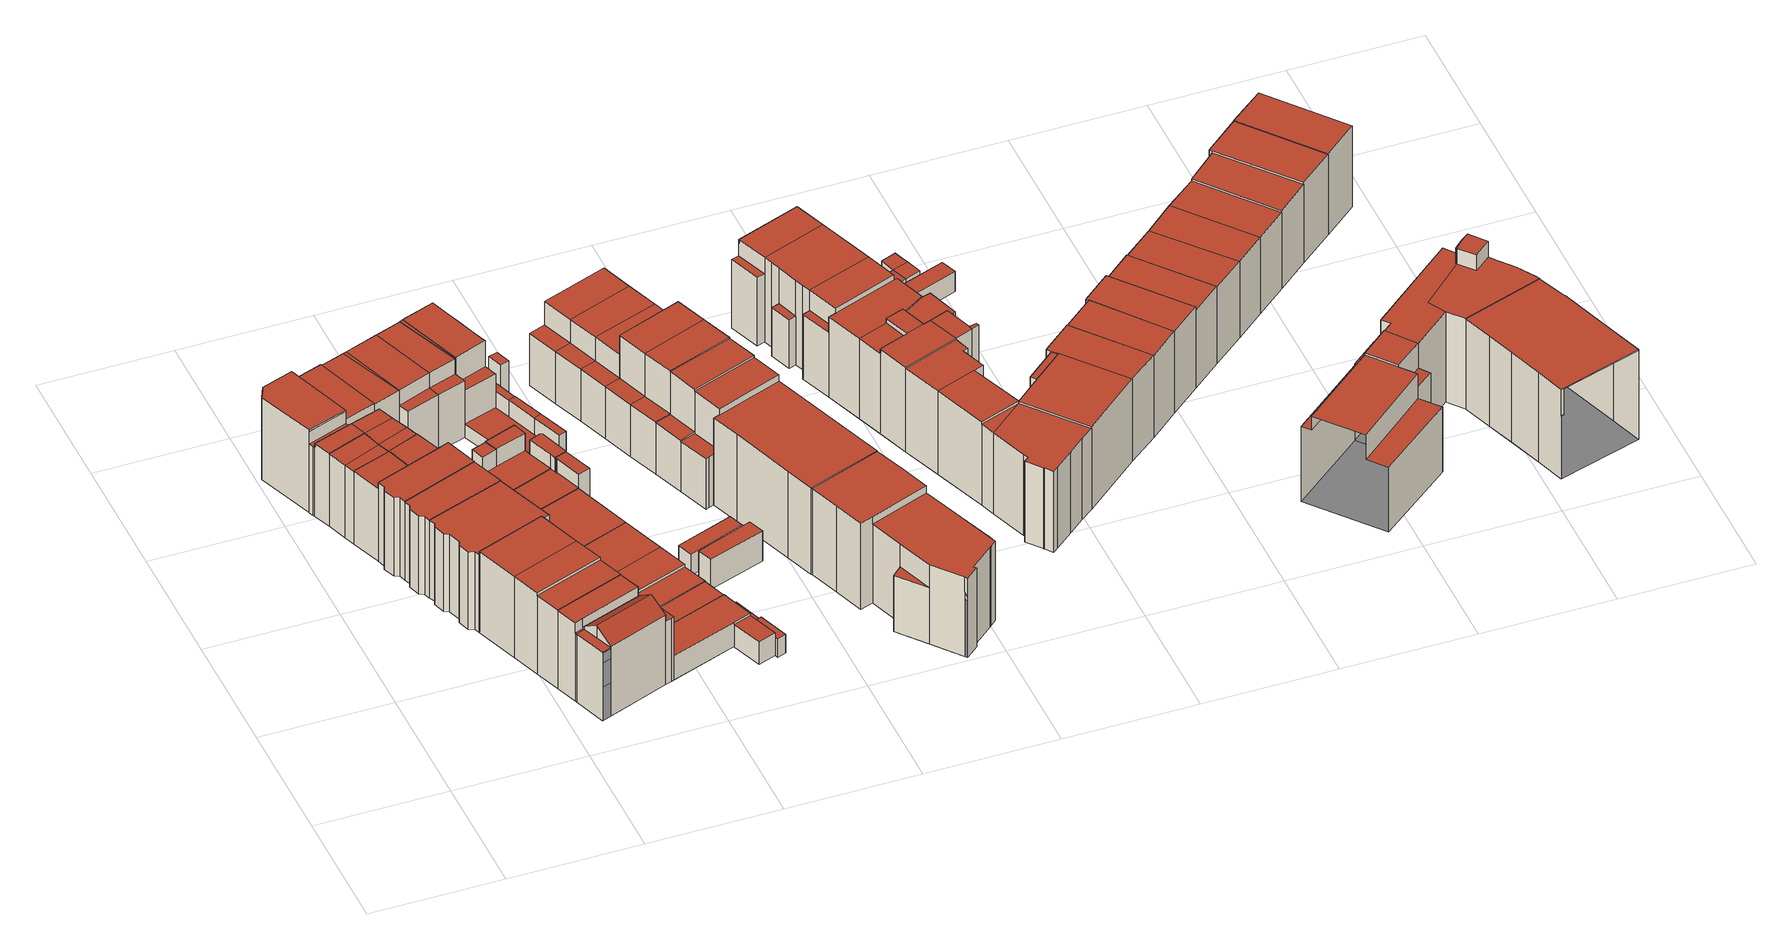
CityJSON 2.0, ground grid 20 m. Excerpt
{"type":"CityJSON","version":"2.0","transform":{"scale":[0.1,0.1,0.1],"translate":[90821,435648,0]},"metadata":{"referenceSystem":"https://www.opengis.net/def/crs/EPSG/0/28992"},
"CityObjects":{
"building1":{"type":"Building","attributes":{"TerrainHeight":0.37,"bron_tex":"UltraCAM-X 10cm juni 2008","voll_tex":"complete","bron_geo":"Lidar 15-30 punten - nov. 2008","status":"1","isWatertight":"0"},"geometry":[{"type":"MultiSurface","lod":"2","boundaries":[[[0,1,2,3,4]],[[5,6,7,8,9]],[[0,4,9,8]],[[4,3,5,9]],[[3,2,10,11]],[[2,1,12,13]],[[1,0,8,7]],[[11,10,14,15]]],"semantics":{"surfaces":[{"type":"RoofSurface"},{"type":"GroundSurface"},{"type":"WallSurface"}],"values":[0,1,2,2,2,2,2,2]}}]},
"building2":{"type":"Building","attributes":{"TerrainHeight":0.55,"bron_tex":"UltraCAM-X 10cm juni 2008","voll_tex":"complete","bron_geo":"Lidar 15-30 punten - nov. 2008","status":"1","isWatertight":"0"},"geometry":[{"type":"MultiSurface","lod":"2","boundaries":[[[13,12,16]],[[17,18,19,20]],[[21,22,18,17]],[[23,24,25,26,27]],[[28,29,7,6,30,31]],[[13,16,23,27]],[[16,12,7,32]],[[17,20,31,30]],[[20,19,28,31]],[[21,17,26,25]],[[18,22,33,34]],[[22,21,35,29]],[[27,26,30,6]],[[25,24,36,35]],[[24,23,32,36]]],"semantics":{"surfaces":[{"type":"RoofSurface"},{"type":"GroundSurface"},{"type":"WallSurface"}],"values":[0,0,0,0,1,2,2,2,2,2,2,2,2,2,2]}}]},
"building3":{"type":"Building","attributes":{"TerrainHeight":0.61,"bron_tex":"UltraCAM-X 10cm juni 2008","voll_tex":"complete","bron_geo":"Lidar 15-30 punten - nov. 2008","status":"1","isWatertight":"0"},"geometry":[{"type":"MultiSurface","lod":"2","boundaries":[[[37,38,39,40]],[[41,42,43,44]],[[45,46,47,48]],[[19,18,45,48]],[[34,33,37,40]],[[29,28,49,50,51,52]],[[38,37,53,52]],[[41,44,50,49]],[[44,43,51,50]],[[48,47,42,41]],[[46,45,40,39]],[[19,48,49,28]],[[45,18,34,40]],[[37,33,29,53]]],"semantics":{"surfaces":[{"type":"RoofSurface"},{"type":"GroundSurface"},{"type":"WallSurface"}],"values":[0,0,0,0,0,1,2,2,2,2,2,2,2,2]}}]},
"building4":{"type":"Building","attributes":{"TerrainHeight":0.49,"bron_tex":"UltraCAM-X 10cm juni 2008","voll_tex":"complete","bron_geo":"Lidar 15-30 punten - nov. 2008","status":"1","isWatertight":"0"},"geometry":[{"type":"MultiSurface","lod":"2","boundaries":[[[46,54,55,56]],[[57,58,59,60]],[[61,62,63,64,65]],[[52,51,66,67]],[[54,46,39,38]],[[55,54,52,67]],[[58,57,43,42]],[[57,60,66,51]],[[62,61,47,46]],[[61,65,59,58]],[[63,62,46,56]]],"semantics":{"surfaces":[{"type":"RoofSurface"},{"type":"GroundSurface"},{"type":"WallSurface"}],"values":[0,0,0,1,2,2,2,2,2,2,2]}}]},
"building5":{"type":"Building","attributes":{"TerrainHeight":0.6,"bron_tex":"UltraCAM-X 10cm juni 2008","voll_tex":"complete","bron_geo":"Lidar 15-30 punten - nov. 2008","status":"1","isWatertight":"0"},"geometry":[{"type":"MultiSurface","lod":"2","boundaries":[[[15,14,68,69]],[[5,70,71,6]],[[15,69,70,5]],[[69,68,72,73]],[[68,14,6,71]]],"semantics":{"surfaces":[{"type":"RoofSurface"},{"type":"GroundSurface"},{"type":"WallSurface"}],"values":[0,1,2,2,2]}}]},
"building6":{"type":"Building","attributes":{"TerrainHeight":0.75,"bron_tex":"UltraCAM-X 10cm juni 2008","voll_tex":"complete","bron_geo":"Lidar 15-30 punten - nov. 2008","status":"1","isWatertight":"0"},"geometry":[{"type":"MultiSurface","lod":"2","boundaries":[[[74,75,76]],[[73,72,75,74]],[[70,77,78,71]],[[74,76,77,79]],[[73,74,79,70]],[[75,72,71,78]]],"semantics":{"surfaces":[{"type":"RoofSurface"},{"type":"GroundSurface"},{"type":"WallSurface"}],"values":[0,0,1,2,2,2]}}]},
"building7":{"type":"Building","attributes":{"TerrainHeight":0.68,"bron_tex":"UltraCAM-X 10cm juni 2008","voll_tex":"complete","bron_geo":"Lidar 15-30 punten - nov. 2008","status":"1","isWatertight":"0"},"geometry":[{"type":"MultiSurface","lod":"2","boundaries":[[[80,81,82,83,84,85,86,87]],[[88,89,90,91,92,93,94]],[[66,95,96,97,98,99,100,101,102,103,104,67]],[[89,88,95,66]],[[93,92,105,106]],[[91,90,107,108]],[[109,87,60,59]],[[110,109,65,64]],[[111,110,64,63]],[[80,111,56,55]],[[87,86,90,89]],[[86,85,112,113]],[[85,84,101,100]],[[84,83,102,101]],[[83,82,103,102]],[[82,81,104,103]],[[81,80,67,104]]],"semantics":{"surfaces":[{"type":"RoofSurface"},{"type":"GroundSurface"},{"type":"WallSurface"}],"values":[0,0,1,2,2,2,2,2,2,2,2,2,2,2,2,2,2]}}]},
"building8":{"type":"Building","attributes":{"TerrainHeight":0.81,"bron_tex":"UltraCAM-X 10cm juni 2008","voll_tex":"complete","bron_geo":"Lidar 15-30 punten - nov. 2008","status":"1","isWatertight":"0"},"geometry":[{"type":"MultiSurface","lod":"2","boundaries":[[[113,112,114,115,116,117,118,119]],[[108,107,120,121,122,123,124]],[[100,99,125,126,127,128,129,130,131,132,133]],[[121,120,134,135]],[[113,119,120,107]],[[119,118,136,137]],[[118,117,130,129]],[[117,116,131,130]],[[116,115,132,131]],[[115,114,133,132]],[[114,112,100,133]]],"semantics":{"surfaces":[{"type":"RoofSurface"},{"type":"GroundSurface"},{"type":"WallSurface"}],"values":[0,0,1,2,2,2,2,2,2,2,2]}}]},
"building9":{"type":"Building","attributes":{"TerrainHeight":0.9,"bron_tex":"UltraCAM-X 10cm juni 2008","voll_tex":"complete","bron_geo":"Lidar 15-30 punten - nov. 2008","status":"1","isWatertight":"0"},"geometry":[{"type":"MultiSurface","lod":"2","boundaries":[[[137,136,138,139,140,141,142,143,144,145,146,147]],[[135,134,148,149]],[[129,128,150,151,152,153,154,155,156,157,158,159]],[[135,149,150,128]],[[149,148,160,150]],[[137,147,148,134]],[[147,146,151,160]],[[146,145,152,151]],[[145,144,153,152]],[[144,143,154,153]],[[143,142,155,154]],[[142,141,156,155]],[[141,140,157,156]],[[140,139,158,157]],[[139,138,159,158]],[[138,136,129,159]]],"semantics":{"surfaces":[{"type":"RoofSurface"},{"type":"GroundSurface"},{"type":"WallSurface"}],"values":[0,0,1,2,2,2,2,2,2,2,2,2,2,2,2,2]}}]},
"building10":{"type":"Building","attributes":{"TerrainHeight":0.99,"bron_tex":"UltraCAM-X 10cm juni 2008","voll_tex":"complete","bron_geo":"Lidar 15-30 punten - nov. 2008","status":"1","isWatertight":"0"},"geometry":[{"type":"MultiSurface","lod":"2","boundaries":[[[161,162,163,164]],[[165,166,167,168]],[[148,169,170,149]],[[171,172,151,150]],[[161,164,173,151]],[[164,163,166,165]],[[162,161,151,172]],[[165,168,160,173]],[[168,167,169,148]],[[167,166,174,175]],[[148,149,150,160]],[[149,170,171,150]]],"semantics":{"surfaces":[{"type":"RoofSurface"},{"type":"GroundSurface"},{"type":"WallSurface"}],"values":[0,0,0,1,2,2,2,2,2,2,2,2]}}]},
"building11":{"type":"Building","attributes":{"TerrainHeight":1.03,"bron_tex":"UltraCAM-X 10cm juni 2008","voll_tex":"complete","bron_geo":"Lidar 15-30 punten - nov. 2008","status":"1","isWatertight":"0"},"geometry":[{"type":"MultiSurface","lod":"2","boundaries":[[[163,162,176,177]],[[175,174,178,179]],[[170,169,180,181]],[[182,183,172,171]],[[163,177,178,174]],[[177,176,184,185]],[[176,162,172,183]],[[175,179,180,169]],[[179,178,186,187]],[[170,181,182,171]],[[181,180,188,189]]],"semantics":{"surfaces":[{"type":"RoofSurface"},{"type":"GroundSurface"},{"type":"WallSurface"}],"values":[0,0,0,1,2,2,2,2,2,2,2]}}]},
"building12":{"type":"Building","attributes":{"TerrainHeight":1.4,"bron_tex":"UltraCAM-X 10cm juni 2008","voll_tex":"complete","bron_geo":"Lidar 15-30 punten - nov. 2008","status":"1","isWatertight":"0"},"geometry":[{"type":"MultiSurface","lod":"2","boundaries":[[[185,184,190,191]],[[187,186,192,193]],[[189,188,194,195]],[[196,197,183,182]],[[185,191,192,186]],[[191,190,198,199]],[[190,184,183,197]],[[187,193,194,188]],[[193,192,200,201]],[[189,195,196,182]],[[195,194,202,203]]],"semantics":{"surfaces":[{"type":"RoofSurface"},{"type":"GroundSurface"},{"type":"WallSurface"}],"values":[0,0,0,1,2,2,2,2,2,2,2]}}]},
"building13":{"type":"Building","attributes":{"TerrainHeight":1.53,"bron_tex":"UltraCAM-X 10cm juni 2008","voll_tex":"complete","bron_geo":"Lidar 15-30 punten - nov. 2008","status":"1","isWatertight":"0"},"geometry":[{"type":"MultiSurface","lod":"2","boundaries":[[[199,198,204,205,206]],[[207,208,209,210]],[[201,200,211,212]],[[203,202,213,214]],[[215,216,217,218]],[[219,220,221,222]],[[223,224,197,196]],[[199,206,211,200]],[[206,205,219,222]],[[205,204,215,218]],[[204,198,197,225]],[[207,210,212,211]],[[210,209,213,226]],[[201,212,226,202]],[[203,214,223,196]],[[222,221,208,207]],[[220,219,218,217]],[[216,215,225,224]]],"semantics":{"surfaces":[{"type":"RoofSurface"},{"type":"GroundSurface"},{"type":"WallSurface"}],"values":[0,0,0,0,0,0,1,2,2,2,2,2,2,2,2,2,2,2]}}]},
"building14":{"type":"Building","attributes":{"TerrainHeight":1.43,"bron_tex":"UltraCAM-X 10cm juni 2008","voll_tex":"complete","bron_geo":"Lidar 15-30 punten - nov. 2008","status":"1","isWatertight":"0"},"geometry":[{"type":"MultiSurface","lod":"2","boundaries":[[[227,228,229,230,231]],[[232,233,234,235,236,237,238]],[[239,240,241,242]],[[243,244,245,246]],[[245,247,248,246]],[[224,223,249,250,251,252,253,254,255]],[[228,227,209,208]],[[227,231,234,233]],[[231,230,253,256]],[[230,229,254,253]],[[233,232,214,213]],[[232,238,249,223]],[[238,237,257,258]],[[237,236,259,260]],[[236,235,252,251]],[[235,234,256,252]],[[244,243,221,220]],[[243,246,261,228]],[[245,244,239,262]],[[246,248,229,261]],[[248,247,263,254]],[[247,245,262,242]],[[240,239,217,216]],[[242,241,264,265]],[[241,240,224,255]]],"semantics":{"surfaces":[{"type":"RoofSurface"},{"type":"GroundSurface"},{"type":"WallSurface"}],"values":[0,0,0,0,0,1,2,2,2,2,2,2,2,2,2,2,2,2,2,2,2,2,2,2,2]}}]},
"building15":{"type":"Building","attributes":{"TerrainHeight":0.75,"bron_tex":"UltraCAM-X 10cm juni 2008","voll_tex":"complete","bron_geo":"Lidar 15-30 punten - nov. 2008","status":"1","isWatertight":"0"},"geometry":[{"type":"MultiSurface","lod":"2","boundaries":[[[76,75,266,267]],[[268,269,270,271]],[[77,272,273,274,78]],[[76,267,272,77]],[[266,75,268,271]],[[270,269,274,273]],[[269,268,78,274]]],"semantics":{"surfaces":[{"type":"RoofSurface"},{"type":"GroundSurface"},{"type":"WallSurface"}],"values":[0,0,1,2,2,2,2]}}]},
"building16":{"type":"Building","attributes":{"TerrainHeight":0.82,"bron_tex":"UltraCAM-X 10cm juni 2008","voll_tex":"complete","bron_geo":"Lidar 15-30 punten - nov. 2008","status":"1","isWatertight":"0"},"geometry":[{"type":"MultiSurface","lod":"2","boundaries":[[[275,276,277,278]],[[95,279,280,96]],[[275,278,280,279]],[[277,276,88,94]],[[276,275,279,95]]],"semantics":{"surfaces":[{"type":"RoofSurface"},{"type":"GroundSurface"},{"type":"WallSurface"}],"values":[0,1,2,2,2]}}]},
"building17":{"type":"Building","attributes":{"TerrainHeight":0.81,"bron_tex":"UltraCAM-X 10cm juni 2008","voll_tex":"complete","bron_geo":"Lidar 15-30 punten - nov. 2008","status":"1","isWatertight":"0"},"geometry":[{"type":"MultiSurface","lod":"2","boundaries":[[[281,282,283,284,285]],[[286,287,288,289]],[[271,270,290,291]],[[292,267,266,293]],[[272,294,295,296,297,273]],[[288,287,294,298]],[[286,289,281,285]],[[289,288,292,293]],[[291,290,282,281]],[[290,270,273,297]],[[267,292,298,272]],[[293,266,271,291]]],"semantics":{"surfaces":[{"type":"RoofSurface"},{"type":"GroundSurface"},{"type":"WallSurface"}],"values":[0,0,0,0,1,2,2,2,2,2,2,2]}}]},
"building18":{"type":"Building","attributes":{"TerrainHeight":0.74,"bron_tex":"UltraCAM-X 10cm juni 2008","voll_tex":"complete","bron_geo":"Lidar 15-30 punten - nov. 2008","status":"1","isWatertight":"0"},"geometry":[{"type":"MultiSurface","lod":"2","boundaries":[[[299,300,301,302]],[[280,303,97,96]],[[299,302,303,280]],[[302,301,106,304]],[[301,300,94,93]],[[300,299,278,277]]],"semantics":{"surfaces":[{"type":"RoofSurface"},{"type":"GroundSurface"},{"type":"WallSurface"}],"values":[0,1,2,2,2,2]}}]},
"building19":{"type":"Building","attributes":{"TerrainHeight":0.78,"bron_tex":"UltraCAM-X 10cm juni 2008","voll_tex":"complete","bron_geo":"Lidar 15-30 punten - nov. 2008","status":"1","isWatertight":"0"},"geometry":[{"type":"MultiSurface","lod":"2","boundaries":[[[305,306,307,308,309,310]],[[311,125,99,98,312,313]],[[305,310,314,105]],[[310,309,315,314]],[[309,308,311,313]],[[308,307,316,317]],[[307,306,108,124]],[[306,305,92,91]]],"semantics":{"surfaces":[{"type":"RoofSurface"},{"type":"GroundSurface"},{"type":"WallSurface"}],"values":[0,1,2,2,2,2,2,2]}}]},
"building20":{"type":"Building","attributes":{"TerrainHeight":1.3,"bron_tex":"UltraCAM-X 10cm juni 2008","voll_tex":"complete","bron_geo":"Lidar 15-30 punten - nov. 2008","status":"1","isWatertight":"0"},"geometry":[{"type":"MultiSurface","lod":"2","boundaries":[[[259,318,319,320,260]],[[251,250,321,322,323]],[[260,320,324,257]],[[320,319,325,326]],[[319,318,323,322]],[[318,259,251,323]]],"semantics":{"surfaces":[{"type":"RoofSurface"},{"type":"GroundSurface"},{"type":"WallSurface"}],"values":[0,1,2,2,2,2]}}]},
"building21":{"type":"Building","attributes":{"TerrainHeight":0.84,"bron_tex":"UltraCAM-X 10cm juni 2008","voll_tex":"complete","bron_geo":"Lidar 15-30 punten - nov. 2008","status":"1","isWatertight":"0"},"geometry":[{"type":"MultiSurface","lod":"2","boundaries":[[[317,316,327,328,329,330]],[[125,311,331,128,127,126]],[[317,330,331,311]],[[330,329,128,331]],[[329,328,122,121]],[[328,327,123,122]],[[327,316,124,123]]],"semantics":{"surfaces":[{"type":"RoofSurface"},{"type":"GroundSurface"},{"type":"WallSurface"}],"values":[0,1,2,2,2,2,2]}}]},
"building22":{"type":"Building","attributes":{"TerrainHeight":0.72,"bron_tex":"UltraCAM-X 10cm juni 2008","voll_tex":"complete","bron_geo":"Lidar 15-30 punten - nov. 2008","status":"1","isWatertight":"0"},"geometry":[{"type":"MultiSurface","lod":"2","boundaries":[[[332,304,106,105,314,315,333,334,335,336]],[[337,338,339,340,341,342,343]],[[344,345,346,347,348,349]],[[294,350,351,352,353,354,355,356,313,312,98,97,303,297,296,295]],[[333,315,313,356]],[[304,332,297,303]],[[343,342,357,358]],[[342,341,359,357]],[[341,340,332,336]],[[340,339,283,282]],[[339,338,284,283]],[[338,337,285,284]],[[344,349,350,294]],[[349,360,361]],[[362,363,364,365]],[[366,362,365]],[[363,348,367,368]],[[348,347,352,351]],[[347,346,358,369]],[[346,345,337,343]],[[345,344,287,286]]],"semantics":{"surfaces":[{"type":"RoofSurface"},{"type":"GroundSurface"},{"type":"WallSurface"}],"values":[0,0,0,1,2,2,2,2,2,2,2,2,2,2,2,2,2,2,2,2,2]}}]},
"building23":{"type":"Building","attributes":{"TerrainHeight":1.54,"bron_tex":"UltraCAM-X 10cm juni 2008","voll_tex":"complete","bron_geo":"Lidar 15-30 punten - nov. 2008","status":"1","isWatertight":"0"},"geometry":[{"type":"MultiSurface","lod":"2","boundaries":[[[258,257,324,370,371,372]],[[373,374,321,250,249,375]],[[258,372,375,249]],[[372,371,373,375]],[[371,370,374,373]]],"semantics":{"surfaces":[{"type":"RoofSurface"},{"type":"GroundSurface"},{"type":"WallSurface"}],"values":[0,1,2,2,2]}}]},
"building24":{"type":"Building","attributes":{"TerrainHeight":1.54,"bron_tex":"UltraCAM-X 10cm juni 2008","voll_tex":"complete","bron_geo":"Lidar 15-30 punten - nov. 2008","status":"1","isWatertight":"0"},"geometry":[{"type":"MultiSurface","lod":"2","boundaries":[[[326,325,376,377,378]],[[374,379,380,322,321]],[[326,378,370,324]],[[378,377,379,374]],[[377,376,380,379]],[[376,325,322,380]]],"semantics":{"surfaces":[{"type":"RoofSurface"},{"type":"GroundSurface"},{"type":"WallSurface"}],"values":[0,1,2,2,2,2]}}]},
"building25":{"type":"Building","attributes":{"TerrainHeight":0.8,"bron_tex":"UltraCAM-X 10cm juni 2008","voll_tex":"complete","bron_geo":"Lidar 15-30 punten - nov. 2008","status":"1","isWatertight":"0"},"geometry":[{"type":"MultiSurface","lod":"2","boundaries":[[[369,357,381,382,383]],[[352,384,385,354,353]],[[369,383,384,352]],[[383,382,385,384]],[[381,359,336,335]]],"semantics":{"surfaces":[{"type":"RoofSurface"},{"type":"GroundSurface"},{"type":"WallSurface"}],"values":[0,1,2,2,2]}}]},
"building26":{"type":"Building","attributes":{"TerrainHeight":0.75,"bron_tex":"UltraCAM-X 10cm juni 2008","voll_tex":"complete","bron_geo":"Lidar 15-30 punten - nov. 2008","status":"1","isWatertight":"0"},"geometry":[{"type":"MultiSurface","lod":"2","boundaries":[[[386,387,388,389]],[[385,390,355,354]],[[387,386,382,381]],[[386,389,390,385]],[[388,387,335,334]]],"semantics":{"surfaces":[{"type":"RoofSurface"},{"type":"GroundSurface"},{"type":"WallSurface"}],"values":[0,1,2,2,2]}}]},
"building27":{"type":"Building","attributes":{"TerrainHeight":0.77,"bron_tex":"UltraCAM-X 10cm juni 2008","voll_tex":"complete","bron_geo":"Lidar 15-30 punten - nov. 2008","status":"1","isWatertight":"0"},"geometry":[{"type":"MultiSurface","lod":"2","boundaries":[[[389,388,391,392]],[[390,393,356,355]],[[389,392,393,390]],[[392,391,356,393]],[[391,388,334,333]]],"semantics":{"surfaces":[{"type":"RoofSurface"},{"type":"GroundSurface"},{"type":"WallSurface"}],"values":[0,1,2,2,2]}}]},
"building28":{"type":"Building","attributes":{"TerrainHeight":1.12,"bron_tex":"UltraCAM-X 10cm juni 2008","voll_tex":"complete","bron_geo":"Lidar 15-30 punten - nov. 2008","status":"1","isWatertight":"0"},"geometry":[{"type":"MultiSurface","lod":"2","boundaries":[[[394,395,396,397]],[[398,399,400,401]],[[397,396,400,399]],[[396,395,401,400]],[[395,394,398,401]]],"semantics":{"surfaces":[{"type":"RoofSurface"},{"type":"GroundSurface"},{"type":"WallSurface"}],"values":[0,1,2,2,2]}}]},
"building29":{"type":"Building","attributes":{"TerrainHeight":1.48,"bron_tex":"UltraCAM-X 10cm juni 2008","voll_tex":"complete","bron_geo":"Lidar 15-30 punten - nov. 2008","status":"1","isWatertight":"1"},"geometry":[{"type":"MultiSurface","lod":"2","boundaries":[[[402,403,404,405]],[[406,407,408,409]],[[402,405,407,406]],[[405,404,408,407]],[[404,403,409,408]],[[403,402,406,409]]],"semantics":{"surfaces":[{"type":"RoofSurface"},{"type":"GroundSurface"},{"type":"WallSurface"}],"values":[0,1,2,2,2,2]}}]},
"building30":{"type":"Building","attributes":{"TerrainHeight":1.56,"bron_tex":"UltraCAM-X 10cm juni 2008","voll_tex":"complete","bron_geo":"Lidar 15-30 punten - nov. 2008","status":"1","isWatertight":"1"},"geometry":[{"type":"MultiSurface","lod":"2","boundaries":[[[410,411,412,413]],[[414,415,416,417]],[[410,413,417,416]],[[413,412,414,417]],[[412,411,415,414]],[[411,410,416,415]]],"semantics":{"surfaces":[{"type":"RoofSurface"},{"type":"GroundSurface"},{"type":"WallSurface"}],"values":[0,1,2,2,2,2]}}]},
"building31":{"type":"Building","attributes":{"TerrainHeight":0.99,"bron_tex":"UltraCAM-X 10cm juni 2008","voll_tex":"complete","bron_geo":"Lidar 15-30 punten - nov. 2008","status":"1","isWatertight":"0"},"geometry":[{"type":"MultiSurface","lod":"2","boundaries":[[[418,419,420,421]],[[422,423,424,425]],[[426,427,428,429]],[[422,425,428,427]],[[424,423,418,421]],[[420,419,426,429]]],"semantics":{"surfaces":[{"type":"RoofSurface"},{"type":"GroundSurface"},{"type":"WallSurface"}],"values":[0,0,1,2,2,2]}}]},
"building32":{"type":"Building","attributes":{"TerrainHeight":0.98,"bron_tex":"UltraCAM-X 10cm juni 2008","voll_tex":"complete","bron_geo":"Lidar 15-30 punten - nov. 2008","status":"1","isWatertight":"0"},"geometry":[{"type":"MultiSurface","lod":"2","boundaries":[[[421,420,430,431]],[[425,424,432,433]],[[429,428,434,435]],[[425,433,434,428]],[[432,424,421,431]],[[430,420,429,435]]],"semantics":{"surfaces":[{"type":"RoofSurface"},{"type":"GroundSurface"},{"type":"WallSurface"}],"values":[0,0,1,2,2,2]}}]},
"building33":{"type":"Building","attributes":{"TerrainHeight":0.99,"bron_tex":"UltraCAM-X 10cm juni 2008","voll_tex":"complete","bron_geo":"Lidar 15-30 punten - nov. 2008","status":"1","isWatertight":"0"},"geometry":[{"type":"MultiSurface","lod":"2","boundaries":[[[431,430,436,437]],[[433,432,438,439]],[[435,434,440,441]],[[433,439,440,434]],[[439,438,442,440]],[[438,432,431,437]],[[436,430,435,441]]],"semantics":{"surfaces":[{"type":"RoofSurface"},{"type":"GroundSurface"},{"type":"WallSurface"}],"values":[0,0,1,2,2,2,2]}}]},
"building34":{"type":"Building","attributes":{"TerrainHeight":0.95,"bron_tex":"UltraCAM-X 10cm juni 2008","voll_tex":"complete","bron_geo":"Lidar 15-30 punten - nov. 2008","status":"1","isWatertight":"0"},"geometry":[{"type":"MultiSurface","lod":"2","boundaries":[[[443,444,445,446]],[[436,447,448,437]],[[441,440,449,450]],[[447,436,441,450]],[[443,446,440,442]],[[446,445,449,440]],[[444,443,437,448]]],"semantics":{"surfaces":[{"type":"RoofSurface"},{"type":"GroundSurface"},{"type":"WallSurface"}],"values":[0,0,1,2,2,2,2]}}]},
"building35":{"type":"Building","attributes":{"TerrainHeight":0.95,"bron_tex":"UltraCAM-X 10cm juni 2008","voll_tex":"complete","bron_geo":"Lidar 15-30 punten - nov. 2008","status":"1","isWatertight":"0"},"geometry":[{"type":"MultiSurface","lod":"2","boundaries":[[[445,444,451,452]],[[448,447,453,454]],[[450,449,455,456]],[[454,453,457,458]],[[453,447,450,456]],[[445,452,455,449]],[[452,451,459,460]],[[451,444,448,454]]],"semantics":{"surfaces":[{"type":"RoofSurface"},{"type":"GroundSurface"},{"type":"WallSurface"}],"values":[0,0,1,2,2,2,2,2]}}]},
"building36":{"type":"Building","attributes":{"TerrainHeight":1.05,"bron_tex":"UltraCAM-X 10cm juni 2008","voll_tex":"complete","bron_geo":"Lidar 15-30 punten - nov. 2008","status":"1","isWatertight":"0"},"geometry":[{"type":"MultiSurface","lod":"2","boundaries":[[[460,459,461,462]],[[458,457,463,464]],[[456,455,465,466]],[[464,463,467,468]],[[463,457,456,466]],[[460,462,465,455]],[[462,461,469,470]],[[461,459,458,464]]],"semantics":{"surfaces":[{"type":"RoofSurface"},{"type":"GroundSurface"},{"type":"WallSurface"}],"values":[0,0,1,2,2,2,2,2]}}]},
"building37":{"type":"Building","attributes":{"TerrainHeight":1.32,"bron_tex":"UltraCAM-X 10cm juni 2008","voll_tex":"complete","bron_geo":"Lidar 15-30 punten - nov. 2008","status":"1","isWatertight":"0"},"geometry":[{"type":"MultiSurface","lod":"2","boundaries":[[[470,469,471,472]],[[468,467,473,474,475,476]],[[466,465,477,478,479,480]],[[476,475,478,481]],[[475,474,479,478]],[[474,473,480,479]],[[473,467,466,480]],[[470,472,477,465]],[[472,471,481,477]],[[471,469,468,476]]],"semantics":{"surfaces":[{"type":"RoofSurface"},{"type":"GroundSurface"},{"type":"WallSurface"}],"values":[0,0,1,2,2,2,2,2,2,2]}}]},
"building38":{"type":"Building","attributes":{"TerrainHeight":1.79,"bron_tex":"UltraCAM-X 10cm juni 2008","voll_tex":"complete","bron_geo":"Lidar 15-30 punten - nov. 2008","status":"1","isWatertight":"0"},"geometry":[{"type":"MultiSurface","lod":"2","boundaries":[[[482,483,484,485,486,487,488]],[[478,477,489,490,491,492,493]],[[483,482,477,478]],[[482,488,489,477]],[[488,487,494,495]],[[487,486,491,490]],[[486,485,492,491]],[[485,484,493,492]],[[484,483,478,493]]],"semantics":{"surfaces":[{"type":"RoofSurface"},{"type":"GroundSurface"},{"type":"WallSurface"}],"values":[0,1,2,2,2,2,2,2,2]}}]},
"building39":{"type":"Building","attributes":{"TerrainHeight":1.93,"bron_tex":"UltraCAM-X 10cm juni 2008","voll_tex":"complete","bron_geo":"Lidar 15-30 punten - nov. 2008","status":"1","isWatertight":"0"},"geometry":[{"type":"MultiSurface","lod":"2","boundaries":[[[495,494,496,497,498,499,500]],[[501,502,503,504,505,490,489]],[[495,500,501,489]],[[500,499,502,501]],[[499,498,506,507]],[[498,497,504,503]],[[497,496,505,504]],[[496,494,490,505]]],"semantics":{"surfaces":[{"type":"RoofSurface"},{"type":"GroundSurface"},{"type":"WallSurface"}],"values":[0,1,2,2,2,2,2,2]}}]},
"building40":{"type":"Building","attributes":{"TerrainHeight":2,"bron_tex":"UltraCAM-X 10cm juni 2008","voll_tex":"complete","bron_geo":"Lidar 15-30 punten - nov. 2008","status":"1","isWatertight":"0"},"geometry":[{"type":"MultiSurface","lod":"2","boundaries":[[[506,508,509,510,511,512,513,514,515,516,517,518,519,507]],[[520,521,522]],[[502,523,524,525,526,527,528,529,530,531,532,533,534,503]],[[507,519,523,502]],[[519,518,524,523]],[[518,517,525,524]],[[517,516,526,525]],[[516,515,527,526]],[[515,514,528,527]],[[514,513,529,528]],[[513,512,530,529]],[[512,511,531,530]],[[511,510,535,536]],[[510,509,537,532]],[[509,508,522,521]],[[508,506,503,534]],[[520,522,534,533]],[[521,520,533,537]]],"semantics":{"surfaces":[{"type":"RoofSurface"},{"type":"GroundSurface"},{"type":"WallSurface"}],"values":[0,0,1,2,2,2,2,2,2,2,2,2,2,2,2,2,2,2]}}]},
"building41":{"type":"Building","attributes":{"TerrainHeight":2.01,"bron_tex":"UltraCAM-X 10cm juni 2008","voll_tex":"complete","bron_geo":"Lidar 15-30 punten - nov. 2008","status":"1","isWatertight":"0"},"geometry":[{"type":"MultiSurface","lod":"2","boundaries":[[[538,539,540,541]],[[542,543,538,541,544,545,546]],[[547,548,549,550,551,552,553,554]],[[541,540,553,552]],[[540,539,555,556]],[[539,538,557,554]],[[542,546,549,548]],[[546,545,550,549]],[[545,544,551,550]],[[544,541,552,551]],[[538,543,547,557]]],"semantics":{"surfaces":[{"type":"RoofSurface"},{"type":"GroundSurface"},{"type":"WallSurface"}],"values":[0,0,1,2,2,2,2,2,2,2,2]}}]},
"building42":{"type":"Building","attributes":{"TerrainHeight":1.87,"bron_tex":"UltraCAM-X 10cm juni 2008","voll_tex":"complete","bron_geo":"Lidar 15-30 punten - nov. 2008","status":"1","isWatertight":"0"},"geometry":[{"type":"MultiSurface","lod":"2","boundaries":[[[558,559,560,561]],[[562,563,564,565]],[[566,567,568,569]],[[568,570,571,572,573,558,561,574,575,569]],[[576,577,578,579]],[[580,581,582,583]],[[584,585,586,587,588,589,590,591,592,593,594,595,596,597,598,599]],[[561,560,586,600]],[[560,559,601,602]],[[559,558,565,564]],[[562,565,589,588]],[[563,562,588,587]],[[567,566,603,604]],[[566,569,605,599]],[[568,567,576,579]],[[569,575,584,605]],[[575,574,585,584]],[[574,561,600,585]],[[558,573,590,589]],[[573,572,591,590]],[[572,571,583,582]],[[571,570,595,594]],[[570,568,596,595]],[[579,578,597,596]],[[578,577,598,597]],[[580,583,594,593]],[[582,581,592,591]],[[581,580,593,592]]],"semantics":{"surfaces":[{"type":"RoofSurface"},{"type":"GroundSurface"},{"type":"WallSurface"}],"values":[0,0,0,0,0,0,1,2,2,2,2,2,2,2,2,2,2,2,2,2,2,2,2,2,2,2,2,2]}}]},
"building43":{"type":"Building","attributes":{"TerrainHeight":2.4,"bron_tex":"UltraCAM-X 10cm juni 2008","voll_tex":"complete","bron_geo":"Lidar 15-30 punten - nov. 2008","status":"1","isWatertight":"0"},"geometry":[{"type":"MultiSurface","lod":"2","boundaries":[[[606,607,608,609,610,611,612,613,614,615,616,617,556]],[[556,555,606]],[[553,618,619,620,621,622,623,624,625,626,627,628,554]],[[617,616,619,618]],[[616,615,620,619]],[[615,614,621,620]],[[614,613,622,621]],[[613,612,623,622]],[[612,611,624,623]],[[611,610,625,624]],[[610,609,626,625]],[[609,608,627,626]],[[608,607,628,627]],[[607,606,629,628]],[[606,555,554,629]]],"semantics":{"surfaces":[{"type":"RoofSurface"},{"type":"GroundSurface"},{"type":"WallSurface"}],"values":[0,0,1,2,2,2,2,2,2,2,2,2,2,2,2]}}]},
"building44":{"type":"Building","attributes":{"TerrainHeight":1.78,"bron_tex":"UltraCAM-X 10cm juni 2008","voll_tex":"complete","bron_geo":"Lidar 15-30 punten - nov. 2008","status":"1","isWatertight":"0"},"geometry":[{"type":"MultiSurface","lod":"2","boundaries":[[[630,631,632,633]],[[634,635,636,637,638,639]],[[637,636,631,630,640]],[[641,639,638,642]],[[643,644,645,646,647,648,649]],[[650,651,652,653,654,655,656,602]],[[651,657,658,652]],[[587,586,659,660,661,662,663,664,665,666,667,668,548,547]],[[641,642,653,652]],[[642,638,644,643]],[[639,641,652,658]],[[649,648,662,661]],[[648,647,663,662]],[[647,646,664,663]],[[646,645,665,664]],[[650,601,564,563]],[[602,656,659,586]],[[656,655,660,659]],[[655,654,661,660]],[[654,653,643,649]],[[651,650,587,669]],[[657,651,669,670]],[[630,633,667,666]],[[633,632,668,667]],[[632,631,671,668]],[[634,639,658,657]],[[638,637,672,644]],[[636,635,543,542]],[[635,634,670,547]],[[637,640,645,672]],[[640,630,666,665]],[[631,636,548,671]]],"semantics":{"surfaces":[{"type":"RoofSurface"},{"type":"GroundSurface"},{"type":"WallSurface"}],"values":[0,0,0,0,0,0,0,1,2,2,2,2,2,2,2,2,2,2,2,2,2,2,2,2,2,2,2,2,2,2,2,2]}}]},
"building45":{"type":"Building","attributes":{"TerrainHeight":2.12,"bron_tex":"UltraCAM-X 10cm juni 2008","voll_tex":"complete","bron_geo":"Lidar 15-30 punten - nov. 2008","status":"1","isWatertight":"0"},"geometry":[{"type":"MultiSurface","lod":"2","boundaries":[[[673,674,675,676]],[[677,678,679,680,681]],[[682,618,553,683,684,685]],[[673,676,685,684]],[[674,673,684,683]],[[677,681,683,553]],[[681,680,675,674]],[[679,678,618,682]],[[678,677,556,617]]],"semantics":{"surfaces":[{"type":"RoofSurface"},{"type":"GroundSurface"},{"type":"WallSurface"}],"values":[0,0,1,2,2,2,2,2,2]}}]},
"building46":{"type":"Building","attributes":{"TerrainHeight":1.42,"bron_tex":"UltraCAM-X 10cm juni 2008","voll_tex":"complete","bron_geo":"Lidar 15-30 punten - nov. 2008","status":"1","isWatertight":"0"},"geometry":[{"type":"MultiSurface","lod":"2","boundaries":[[[686,687,688,689]],[[690,686,689,691,692]],[[693,694,687,686]],[[695,696,697,698,699,700,701]],[[689,688,700,702]],[[688,687,703,700]],[[690,692,698,697]],[[692,691,699,698]],[[691,689,702,699]],[[686,690,697,696]],[[693,686,696,695]],[[687,694,701,703]],[[694,693,695,701]]],"semantics":{"surfaces":[{"type":"RoofSurface"},{"type":"GroundSurface"},{"type":"WallSurface"}],"values":[0,0,0,1,2,2,2,2,2,2,2,2,2]}}]},
"building47":{"type":"Building","attributes":{"TerrainHeight":1.43,"bron_tex":"UltraCAM-X 10cm juni 2008","voll_tex":"complete","bron_geo":"Lidar 15-30 punten - nov. 2008","status":"1","isWatertight":"1"},"geometry":[{"type":"MultiSurface","lod":"2","boundaries":[[[704,705,706,707]],[[708,709,710,711]],[[704,707,709,708]],[[707,706,710,709]],[[706,705,711,710]],[[705,704,708,711]]],"semantics":{"surfaces":[{"type":"RoofSurface"},{"type":"GroundSurface"},{"type":"WallSurface"}],"values":[0,1,2,2,2,2]}}]},
"building48":{"type":"Building","attributes":{"TerrainHeight":1.86,"bron_tex":"UltraCAM-X 10cm juni 2008","voll_tex":"complete","bron_geo":"Lidar 15-30 punten - nov. 2008","status":"1","isWatertight":"0"},"geometry":[{"type":"MultiSurface","lod":"2","boundaries":[[[712,713,679,714,715]],[[716,717,682,685,718]],[[712,715,716,718]],[[715,714,719,720]],[[714,679,682,717]],[[680,713,676,675]],[[713,712,718,685]]],"semantics":{"surfaces":[{"type":"RoofSurface"},{"type":"GroundSurface"},{"type":"WallSurface"}],"values":[0,1,2,2,2,2,2]}}]},
"building49":{"type":"Building","attributes":{"TerrainHeight":1.96,"bron_tex":"UltraCAM-X 10cm juni 2008","voll_tex":"complete","bron_geo":"Lidar 15-30 punten - nov. 2008","status":"1","isWatertight":"0"},"geometry":[{"type":"MultiSurface","lod":"2","boundaries":[[[720,719,721,722]],[[723,724,717,716]],[[720,722,723,716]],[[722,721,725,726]],[[721,719,717,724]]],"semantics":{"surfaces":[{"type":"RoofSurface"},{"type":"GroundSurface"},{"type":"WallSurface"}],"values":[0,1,2,2,2]}}]},
"building50":{"type":"Building","attributes":{"TerrainHeight":1.97,"bron_tex":"UltraCAM-X 10cm juni 2008","voll_tex":"complete","bron_geo":"Lidar 15-30 punten - nov. 2008","status":"1","isWatertight":"0"},"geometry":[{"type":"MultiSurface","lod":"2","boundaries":[[[727,726,725,728,729]],[[730,731,724,723,732]],[[727,729,730,732]],[[729,728,733,734]],[[728,725,724,731]],[[726,727,732,723]]],"semantics":{"surfaces":[{"type":"RoofSurface"},{"type":"GroundSurface"},{"type":"WallSurface"}],"values":[0,1,2,2,2,2]}}]},
"building51":{"type":"Building","attributes":{"TerrainHeight":2.73,"bron_tex":"UltraCAM-X 10cm juni 2008","voll_tex":"complete","bron_geo":"Lidar 15-30 punten - nov. 2008","status":"1","isWatertight":"0"},"geometry":[{"type":"MultiSurface","lod":"2","boundaries":[[[734,733,735,736]],[[737,738,731,730]],[[734,736,737,730]],[[736,735,739,740]],[[735,733,731,738]]],"semantics":{"surfaces":[{"type":"RoofSurface"},{"type":"GroundSurface"},{"type":"WallSurface"}],"values":[0,1,2,2,2]}}]},
"building52":{"type":"Building","attributes":{"TerrainHeight":2.8,"bron_tex":"UltraCAM-X 10cm juni 2008","voll_tex":"complete","bron_geo":"Lidar 15-30 punten - nov. 2008","status":"1","isWatertight":"0"},"geometry":[{"type":"MultiSurface","lod":"2","boundaries":[[[741,742,743,744]],[[745,746,747,748,749,750,751]],[[752,753,754,755]],[[756,757,758,759]],[[760,761,762,763,764,765]],[[742,741,763,762]],[[745,751,754,753]],[[750,749,744,743]],[[749,748,741,744]],[[748,747,766,763]],[[747,746,756,759]],[[752,755,761,760]],[[759,758,764,766]],[[758,757,765,764]]],"semantics":{"surfaces":[{"type":"RoofSurface"},{"type":"GroundSurface"},{"type":"WallSurface"}],"values":[0,0,0,0,1,2,2,2,2,2,2,2,2,2]}}]},
"building53":{"type":"Building","attributes":{"TerrainHeight":2.95,"bron_tex":"UltraCAM-X 10cm juni 2008","voll_tex":"complete","bron_geo":"Lidar 15-30 punten - nov. 2008","status":"1","isWatertight":"0"},"geometry":[{"type":"MultiSurface","lod":"2","boundaries":[[[740,739,767,768]],[[769,770,738,737]],[[740,768,769,737]],[[767,739,738,770]]],"semantics":{"surfaces":[{"type":"RoofSurface"},{"type":"GroundSurface"},{"type":"WallSurface"}],"values":[0,1,2,2]}}]},
"building54":{"type":"Building","attributes":{"TerrainHeight":2.94,"bron_tex":"UltraCAM-X 10cm juni 2008","voll_tex":"complete","bron_geo":"Lidar 15-30 punten - nov. 2008","status":"1","isWatertight":"0"},"geometry":[{"type":"MultiSurface","lod":"2","boundaries":[[[768,767,771,772]],[[773,774,770,769]],[[768,772,773,769]],[[771,767,770,774]]],"semantics":{"surfaces":[{"type":"RoofSurface"},{"type":"GroundSurface"},{"type":"WallSurface"}],"values":[0,1,2,2]}}]},
"building55":{"type":"Building","attributes":{"TerrainHeight":2.59,"bron_tex":"UltraCAM-X 10cm juni 2008","voll_tex":"complete","bron_geo":"Lidar 15-30 punten - nov. 2008","status":"1","isWatertight":"0"},"geometry":[{"type":"MultiSurface","lod":"2","boundaries":[[[775,776,777,778]],[[779,780,781,782]],[[783,784,785,786,787]],[[788,789,790,762,761]],[[778,777,790,789]],[[777,776,762,790]],[[776,775,743,742]],[[779,782,784,783]],[[782,781,791,792]],[[781,780,775,778]],[[780,779,751,750]],[[787,786,793,761]],[[786,785,788,793]],[[785,784,794,795]],[[783,787,755,754]]],"semantics":{"surfaces":[{"type":"RoofSurface"},{"type":"GroundSurface"},{"type":"WallSurface"}],"values":[0,0,0,1,2,2,2,2,2,2,2,2,2,2,2]}}]},
"building56":{"type":"Building","attributes":{"TerrainHeight":2.95,"bron_tex":"UltraCAM-X 10cm juni 2008","voll_tex":"complete","bron_geo":"Lidar 15-30 punten - nov. 2008","status":"1","isWatertight":"0"},"geometry":[{"type":"MultiSurface","lod":"2","boundaries":[[[772,771,796,797]],[[798,799,774,773]],[[772,797,798,773]],[[796,771,774,799]]],"semantics":{"surfaces":[{"type":"RoofSurface"},{"type":"GroundSurface"},{"type":"WallSurface"}],"values":[0,1,2,2]}}]},
"building57":{"type":"Building","attributes":{"TerrainHeight":2.62,"bron_tex":"UltraCAM-X 10cm juni 2008","voll_tex":"complete","bron_geo":"Lidar 15-30 punten - nov. 2008","status":"1","isWatertight":"0"},"geometry":[{"type":"MultiSurface","lod":"2","boundaries":[[[800,801,802,803]],[[804,805,799,798]],[[800,803,804,798]],[[802,801,799,805]],[[801,800,797,796]]],"semantics":{"surfaces":[{"type":"RoofSurface"},{"type":"GroundSurface"},{"type":"WallSurface"}],"values":[0,1,2,2,2]}}]},
"building58":{"type":"Building","attributes":{"TerrainHeight":2.66,"bron_tex":"UltraCAM-X 10cm juni 2008","voll_tex":"complete","bron_geo":"Lidar 15-30 punten - nov. 2008","status":"1","isWatertight":"0"},"geometry":[{"type":"MultiSurface","lod":"2","boundaries":[[[806,807,792,791,808,809,810,811,812,813]],[[814,795,794,815,816]],[[817,818,819]],[[820,821,789,788,822,823]],[[792,807,815,794]],[[807,806,816,815]],[[806,813,822,824]],[[813,812,823,822]],[[808,791,789,821]],[[795,814,825,788]],[[814,816,824,825]],[[819,818,812,811]],[[817,819,811,810]]],"semantics":{"surfaces":[{"type":"RoofSurface"},{"type":"GroundSurface"},{"type":"WallSurface"}],"values":[0,0,0,1,2,2,2,2,2,2,2,2,2]}}]},
"building59":{"type":"Building","attributes":{"TerrainHeight":2.32,"bron_tex":"UltraCAM-X 10cm juni 2008","voll_tex":"complete","bron_geo":"Lidar 15-30 punten - nov. 2008","status":"1","isWatertight":"0"},"geometry":[{"type":"MultiSurface","lod":"2","boundaries":[[[826,827,828,829,830]],[[831,832,805,804,833]],[[830,829,831,833]],[[828,827,805,832]],[[827,826,803,802]],[[826,830,833,804]]],"semantics":{"surfaces":[{"type":"RoofSurface"},{"type":"GroundSurface"},{"type":"WallSurface"}],"values":[0,1,2,2,2,2]}}]},
"building60":{"type":"Building","attributes":{"TerrainHeight":2.68,"bron_tex":"UltraCAM-X 10cm juni 2008","voll_tex":"complete","bron_geo":"Lidar 15-30 punten - nov. 2008","status":"1","isWatertight":"0"},"geometry":[{"type":"MultiSurface","lod":"2","boundaries":[[[810,809,808,834,835,836,837,838,839,840]],[[818,817,841,842,843]],[[844,845,846,847,821,820,823,848,849]],[[839,838,849,850]],[[838,837,844,849]],[[837,836,845,844]],[[836,835,846,845]],[[835,834,851,852]],[[834,808,821,847]],[[818,843,848,823]],[[843,842,850,848]],[[842,841,840,839]],[[841,817,810,840]]],"semantics":{"surfaces":[{"type":"RoofSurface"},{"type":"GroundSurface"},{"type":"WallSurface"}],"values":[0,0,1,2,2,2,2,2,2,2,2,2,2]}}]},
"building61":{"type":"Building","attributes":{"TerrainHeight":2.71,"bron_tex":"UltraCAM-X 10cm juni 2008","voll_tex":"complete","bron_geo":"Lidar 15-30 punten - nov. 2008","status":"1","isWatertight":"0"},"geometry":[{"type":"MultiSurface","lod":"2","boundaries":[[[852,851,853,854,855,856,857,858,859,860,861]],[[862,863,864,865,866,867,847,846,868]],[[869,870,871,872]],[[852,861,868,846]],[[861,860,862,868]],[[860,859,863,862]],[[859,858,864,863]],[[858,857,873,874]],[[857,856,870,869]],[[856,855,866,865]],[[855,854,875,866]],[[854,853,867,875]],[[853,851,847,867]]],"semantics":{"surfaces":[{"type":"RoofSurface"},{"type":"GroundSurface"},{"type":"WallSurface"}],"values":[0,1,2,2,2,2,2,2,2,2,2,2,2]}}]},
"building62":{"type":"Building","attributes":{"TerrainHeight":2.2,"bron_tex":"UltraCAM-X 10cm juni 2008","voll_tex":"complete","bron_geo":"Lidar 15-30 punten - nov. 2008","status":"1","isWatertight":"0"},"geometry":[{"type":"MultiSurface","lod":"2","boundaries":[[[876,877,878,879]],[[880,881,832,831]],[[876,879,880,831]],[[878,877,832,881]],[[877,876,829,828]]],"semantics":{"surfaces":[{"type":"RoofSurface"},{"type":"GroundSurface"},{"type":"WallSurface"}],"values":[0,1,2,2,2]}}]}
},
"vertices":[
[8,704,142],[41,616,142],[102,637,142],[65,740,142],[17,723,142],[65,740,0],[102,637,0],[41,616,0],[8,704,0],[17,723,0],[102,637,128],[65,740,128],[41,616,140],[102,637,140],[102,637,126],[65,740,126],
[41,615,140],[106,626,126],[115,601,126],[161,617,126],[152,641,126],[45,605,126],[55,579,126],[41,615,119],[44,608,119],[45,605,119],[106,626,119],[102,637,119],[161,617,0],[55,579,0],[106,626,0],[152,641,0],[41,615,0],[55,579,125],[115,601,125],[45,605,0],[44,608,0],
[66,548,125],[72,532,125],[131,553,125],[124,572,125],[172,591,99],[179,572,99],[190,576,99],[183,595,99],[124,572,126],[131,553,126],[179,572,126],[172,591,126],[172,591,0],[183,595,0],[190,576,0],[72,532,0],[66,548,0],
[72,532,126],[89,486,126],[146,507,126],[190,576,100],[179,572,100],[197,526,100],[207,530,100],[179,572,127],[131,553,127],[146,507,127],[190,523,127],[197,526,127],[207,530,0],[89,486,0],
[150,655,126],[114,757,126],[114,757,0],[150,655,0],[150,655,124],[114,757,124],
[151,770,124],[192,670,124],[156,772,124],[156,772,0],[192,670,0],[151,770,0],
[89,486,136],[93,474,136],[90,467,136],[97,449,136],[104,446,136],[107,436,136],[225,480,136],[207,530,136],[265,550,48],[207,530,48],[225,480,48],[354,528,48],[339,567,48],[336,576,48],[288,559,48],[265,550,0],[288,559,0],[336,576,0],[339,567,0],[354,528,0],[107,436,0],[104,446,0],[97,449,0],[90,467,0],[93,474,0],[339,567,23],[336,576,23],[225,480,47],[354,528,47],[197,526,136],[190,523,136],[146,507,136],[107,436,135],[225,480,135],
[111,427,135],[108,420,135],[114,402,135],[121,398,135],[124,389,135],[243,431,135],[243,431,47],[374,477,47],[359,519,47],[358,518,47],[357,521,47],[357,521,0],[358,518,0],[359,519,0],[374,477,0],[124,389,0],[121,398,0],[114,402,0],[108,420,0],[111,427,0],[243,431,46],[374,477,46],[124,389,134],[243,431,134],
[128,380,134],[125,373,134],[131,355,134],[138,351,134],[145,333,134],[142,326,134],[148,308,134],[156,304,134],[159,296,134],[277,340,134],[277,340,46],[406,388,46],[406,388,0],[159,296,0],[156,304,0],[148,308,0],[142,326,0],[145,333,0],[138,351,0],[131,355,0],[125,373,0],[128,380,0],[277,340,0],
[159,296,140],[183,230,140],[288,269,140],[264,335,140],[264,335,103],[288,269,103],[302,274,103],[277,340,103],[302,274,46],[430,322,46],[430,322,0],[183,230,0],[264,335,0],[288,269,102],[302,274,102],
[199,186,140],[305,225,140],[305,225,102],[319,230,102],[319,230,46],[447,276,46],[447,276,0],[199,186,0],[199,186,136],[305,225,136],[305,225,99],[319,230,99],[319,230,42],[447,276,42],
[213,148,136],[319,186,136],[319,186,99],[333,191,99],[333,191,42],[461,238,42],[461,238,0],[213,148,0],[213,148,135],[319,186,135],[319,186,97],[333,191,97],[333,191,41],[461,238,41],
[225,115,135],[238,120,135],[331,154,135],[331,154,108],[332,150,108],[346,156,108],[345,159,108],[331,154,97],[345,159,97],[346,156,41],[474,202,41],[225,115,117],[226,112,117],[239,117,117],[238,120,117],[238,120,120],[239,117,122],[332,150,122],[331,154,120],[474,202,0],[226,112,0],[225,115,0],[345,159,41],
[346,156,109],[332,150,109],[350,102,109],[360,105,109],[364,107,109],[474,202,42],[346,156,42],[364,107,42],[465,143,42],[465,142,42],[492,152,42],[477,193,42],[239,117,118],[226,112,118],[244,62,118],[258,67,118],[332,150,123],[239,117,123],[248,94,139],[340,128,139],[258,67,121],[350,102,121],[477,193,0],[492,152,0],[465,142,0],[465,143,0],[360,105,0],[350,102,0],[244,62,0],[364,107,0],[492,152,27],[477,193,27],[465,142,39],[492,152,39],[340,128,109],[248,94,118],[258,67,0],[244,62,117],[258,67,117],
[243,689,124],[207,790,124],[192,670,98],[199,654,98],[249,671,98],[243,689,98],[207,790,0],[249,671,0],[199,654,0],
[258,571,77],[265,550,77],[288,559,77],[280,579,77],[258,571,0],[280,579,0],
[286,704,80],[293,686,80],[293,687,80],[291,695,80],[287,705,80],[287,705,125],[251,805,125],[246,804,125],[286,704,125],[293,686,98],[286,704,98],[246,804,124],[286,704,124],[251,805,0],[291,695,0],[293,687,0],[293,686,0],[246,804,0],
[280,579,78],[288,559,78],[336,576,78],[329,597,78],[329,597,0],[329,597,23],
[339,567,72],[354,528,72],[357,521,72],[376,527,72],[360,573,72],[356,574,72],[376,527,0],[356,574,0],[360,573,0],[356,574,23],[360,573,23],[357,521,71],[376,527,71],
[482,95,39],[509,105,39],[494,146,39],[494,146,0],[509,105,0],[482,95,0],[494,146,27],[509,105,32],[494,146,32],
[358,518,71],[359,519,71],[374,477,71],[392,483,71],[392,483,0],
[293,686,23],[388,584,23],[371,631,23],[353,679,23],[344,703,23],[287,705,81],[291,695,81],[293,687,81],[293,686,81],[344,703,81],[341,712,81],[337,723,81],[251,805,126],[287,705,126],[337,723,126],[335,726,126],[327,749,126],[301,823,126],[301,823,0],[327,749,0],[335,726,0],[341,712,0],[353,679,0],[371,631,0],[388,584,0],[341,712,51],[337,723,51],[344,703,51],[308,802,126],[301,823,97],[318,775,126],[319,772,126],[319,772,96],[318,775,101],[311,794,126],[327,749,101],[319,772,101],[335,726,51],
[507,151,27],[490,199,27],[483,196,27],[490,199,0],[507,151,0],[483,196,0],
[511,100,32],[524,105,32],[507,151,32],[524,105,0],[511,100,0],
[353,679,51],[364,683,51],[347,730,51],[347,730,0],[364,683,0],
[364,683,52],[353,679,52],[371,631,52],[382,636,52],[382,636,0],
[388,584,52],[400,589,52],[400,589,0],
[356,759,65],[365,737,65],[378,741,65],[370,763,65],[356,759,0],[370,763,0],[378,741,0],[365,737,0],
[458,327,37],[467,303,37],[553,335,37],[545,358,37],[458,327,0],[545,358,0],[553,335,0],[467,303,0],
[472,289,52],[480,266,52],[567,297,52],[558,321,52],[567,297,0],[480,266,0],[472,289,0],[558,321,0],
[439,765,90],[414,756,90],[432,708,90],[457,717,90],[539,801,131],[439,765,131],[457,717,131],[556,753,131],[414,756,0],[539,801,0],[556,753,0],[432,708,0],
[450,661,90],[474,670,90],[474,670,131],[574,706,131],[574,706,0],[450,661,0],
[467,615,90],[491,624,90],[491,624,131],[590,661,131],[590,661,0],[467,615,0],[491,624,0],
[491,624,164],[508,576,164],[608,613,164],[590,661,164],[484,567,90],[508,576,90],[608,613,0],[484,567,0],
[526,529,164],[626,565,164],[502,520,90],[526,529,90],[626,565,0],[502,520,0],[502,520,89],[526,529,89],[526,529,163],[626,565,163],
[543,482,163],[643,519,163],[519,473,89],[543,482,89],[643,519,0],[519,473,0],[519,473,87],[543,482,87],[543,482,160],[643,519,160],
[560,435,160],[660,472,160],[537,426,87],[542,428,87],[550,431,87],[560,435,87],[660,472,0],[550,431,0],[542,428,0],[537,426,0],[560,435,0],
[660,472,150],[550,431,150],[566,387,150],[601,290,150],[617,246,150],[618,246,150],[728,286,150],[728,286,0],[618,246,0],[617,246,0],[601,290,0],[566,387,0],[618,246,149],[728,286,149],
[635,199,149],[651,153,149],[671,160,149],[762,194,149],[746,239,149],[746,239,0],[762,194,0],[671,160,0],[651,153,0],[635,199,0],[671,160,137],[762,194,137],
[690,107,137],[710,51,137],[744,10,137],[747,6,137],[766,22,137],[763,25,137],[799,55,137],[801,57,137],[810,65,137],[806,76,137],[786,130,137],[764,189,137],[675,94,97],[710,51,97],[690,107,97],[764,189,0],[786,130,0],[806,76,0],[810,65,0],[801,57,0],[799,55,0],[763,25,0],[766,22,0],[747,6,0],[744,10,0],[675,94,0],[690,107,0],[744,10,113],[747,6,104],[710,51,0],
[853,380,144],[883,298,144],[945,321,144],[914,403,144],[915,472,144],[830,440,144],[929,408,144],[915,446,144],[923,449,144],[830,440,0],[915,472,0],[923,449,0],[915,446,0],[929,408,0],[914,403,0],[945,321,0],[883,298,0],[883,298,140],[945,321,140],[853,380,0],
[771,639,146],[789,590,146],[887,627,146],[870,675,146],[759,634,111],[777,586,111],[789,590,111],[771,639,111],[820,809,146],[722,773,146],[740,725,146],[838,761,146],[745,712,146],[750,698,146],[761,665,146],[766,652,146],[865,688,146],[843,748,146],[722,773,118],[710,769,118],[728,721,118],[740,725,118],[738,694,84],[750,661,84],[761,665,84],[750,698,84],[843,748,0],[865,688,0],[887,627,0],[777,586,0],[759,634,0],[771,639,0],[766,652,0],[761,665,0],[750,661,0],[738,694,0],[750,698,0],[745,712,0],[740,725,0],[728,721,0],[710,769,0],[820,809,0],[870,675,0],[789,590,138],[887,627,138],[820,809,139],[722,773,139],[838,761,0],
[891,275,140],[912,218,140],[915,210,140],[908,205,140],[926,182,140],[926,181,140],[927,181,140],[936,170,140],[944,176,140],[972,199,140],[997,220,140],[1016,235,140],[1016,235,0],[997,220,0],[972,199,0],[944,176,0],[936,170,0],[927,181,0],[926,181,0],[926,182,0],[908,205,0],[915,210,0],[912,218,0],[891,275,0],
[941,489,146],[943,483,146],[954,487,146],[952,492,146],[813,489,146],[830,440,146],[915,472,146],[897,520,146],[886,516,146],[858,506,146],[926,531,146],[844,546,146],[872,556,146],[872,556,137],[886,516,137],[926,531,137],[936,534,137],[939,535,137],[922,584,137],[909,580,137],[777,586,138],[798,529,138],[844,546,138],[872,556,138],[909,580,138],[902,600,138],[892,628,138],[813,489,138],[858,506,138],[892,628,0],[902,600,0],[909,580,0],[922,584,0],[939,535,0],[936,534,0],[926,531,0],[941,489,0],[952,492,0],[954,487,0],[798,529,0],[813,489,0],[943,483,0],[897,520,137],
[979,364,142],[986,356,142],[1032,395,142],[1025,403,142],[945,321,143],[1016,235,143],[1104,309,143],[1032,395,143],[986,356,143],[1104,309,0],[986,356,0],[979,364,0],[1025,403,0],
[946,777,23],[955,753,23],[978,762,23],[970,785,23],[938,800,23],[965,797,23],[961,809,23],[879,753,23],[887,729,23],[879,753,0],[946,777,0],[938,800,0],[961,809,0],[965,797,0],[978,762,0],[887,729,0],[970,785,0],[955,753,0],
[894,713,35],[903,688,35],[1016,730,35],[1007,754,35],[894,713,0],[1007,754,0],[1016,730,0],[903,688,0],
[1020,409,143],[1025,403,143],[1149,345,143],[1065,447,143],[1065,447,0],[1149,345,0],[1020,409,0],[1149,345,142],[1065,447,142],
[1194,383,142],[1112,486,142],[1112,486,0],[1194,383,0],[1194,383,141],[1112,486,141],
[1109,490,141],[1240,421,141],[1153,527,141],[1153,527,0],[1240,421,0],[1109,490,0],[1240,421,134],[1153,527,134],
[1285,459,134],[1198,565,134],[1198,565,0],[1285,459,0],[1285,459,132],[1198,565,132],
[1452,173,111],[1453,174,111],[1440,189,111],[1439,189,111],[1293,135,154],[1346,71,154],[1458,165,154],[1452,173,154],[1439,189,154],[1440,189,154],[1407,229,154],[1283,147,130],[1293,135,130],[1407,229,130],[1397,241,130],[1346,71,112],[1368,44,112],[1482,136,112],[1458,165,112],[1283,147,0],[1397,241,0],[1453,174,0],[1452,173,0],[1482,136,0],[1368,44,0],[1458,165,0],
[1334,499,132],[1245,604,132],[1245,604,0],[1334,499,0],
[1378,536,132],[1290,643,132],[1290,643,0],[1378,536,0],
[1440,189,114],[1453,174,114],[1493,206,114],[1481,222,114],[1407,229,157],[1440,189,157],[1481,222,157],[1449,264,157],[1407,229,132],[1449,264,132],[1439,276,132],[1419,259,132],[1397,241,132],[1439,276,0],[1481,222,0],[1493,206,0],[1481,222,156],[1449,264,156],[1419,259,0],[1449,264,131],[1439,276,131],
[1424,574,132],[1337,681,132],[1337,681,0],[1424,574,0],
[1337,681,135],[1424,574,135],[1472,614,136],[1383,721,136],[1383,721,0],[1472,614,0],
[1453,287,156],[1463,275,156],[1540,271,156],[1525,298,156],[1591,360,156],[1590,361,156],[1605,374,156],[1586,398,156],[1451,286,131],[1463,275,131],[1453,287,131],[1591,360,183],[1605,374,183],[1590,361,183],[1525,298,0],[1540,271,0],[1586,398,0],[1605,374,0],[1453,287,0],[1451,286,0],
[1383,721,139],[1472,614,139],[1524,657,139],[1433,769,139],[1380,725,139],[1433,769,0],[1524,657,0],[1380,725,0],
[1560,248,156],[1683,290,156],[1680,296,156],[1662,325,156],[1639,353,156],[1636,358,156],[1611,337,156],[1611,337,183],[1636,358,183],[1616,383,183],[1662,325,0],[1680,296,0],[1683,290,0],[1560,248,0],[1616,383,0],[1639,353,0],[1636,358,0],[1560,248,155],[1683,290,155],
[1576,202,155],[1591,160,155],[1609,108,155],[1624,63,155],[1628,64,155],[1751,103,155],[1734,152,155],[1702,245,155],[1701,246,155],[1702,245,0],[1734,152,0],[1751,103,0],[1624,63,0],[1609,108,0],[1576,202,0],[1701,246,0],[1628,64,110],[1624,63,110],[1624,63,109],[1628,64,109],[1628,64,154],[1751,103,154],[1591,160,0],
[1433,769,140],[1524,657,140],[1576,700,140],[1485,811,140],[1485,811,0],[1576,700,0]
]}
